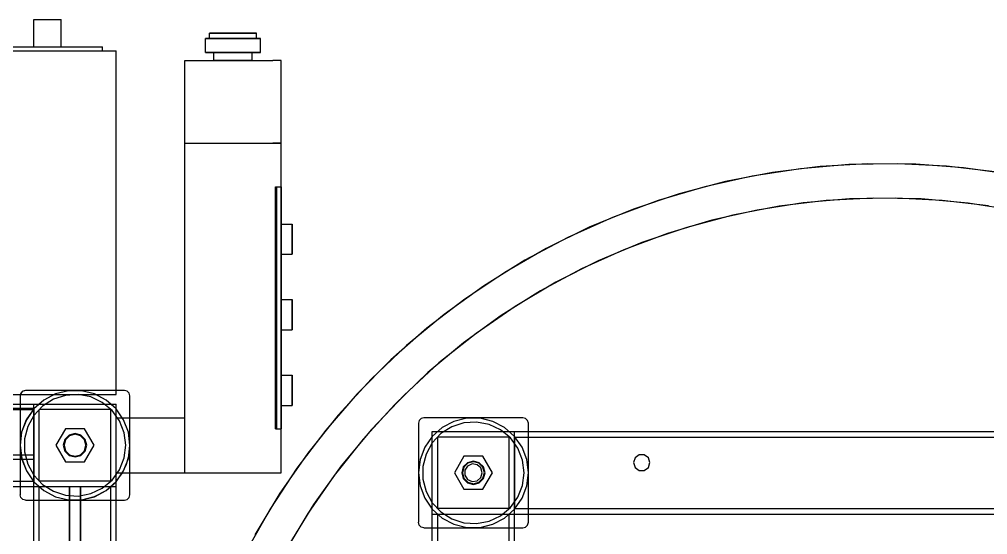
# Model space of a CAD drawing. Header units: millimetres. Extents: x -201 to 3037, y -406 to 3230.
# Drawn here: x 530 to 1234, y 2855 to 3230 of the extents above; entities that cross this region are included whole.
import ezdxf

# ---------------------------------------------------------------- set-up
doc = ezdxf.new("R2010")
doc.units = ezdxf.units.MM
doc.layers.add('HIDDEN', color=8, linetype='Continuous')
doc.layers.add('VISIBLE', color=7, linetype='Continuous')

msp = doc.modelspace()

# ---------------------------------------------------------------- linework, layer by layer
at = {"layer": 'HIDDEN'}
for points in [[(540, 3210), (540, 3230)], [(540, 3230), (560, 3230)], [(560, 3210), (560, 3230)], [(705, 3216), (704.5, 3216), (703.02, 3216), (700.64, 3216), (697.47, 3216), (693.68, 3216), (689.45, 3216), (685, 3216), (680.55, 3216), (676.32, 3216), (672.53, 3216), (669.36, 3216), (666.98, 3216), (665.5, 3216), (665, 3216)], [(702, 3220), (701.57, 3220), (700.32, 3220), (698.29, 3220), (695.6, 3220), (692.38, 3220), (688.78, 3220), (685, 3220), (681.22, 3220), (677.62, 3220), (674.4, 3220), (671.71, 3220), (669.68, 3220), (668.43, 3220), (668, 3220)], [(702, 3216), (701.57, 3216), (700.32, 3216), (698.29, 3216), (695.6, 3216), (692.38, 3216), (688.78, 3216), (685, 3216), (681.22, 3216), (677.62, 3216), (674.4, 3216), (671.71, 3216), (669.68, 3216), (668.43, 3216), (668, 3216)], [(668, 3216), (668.43, 3216), (669.68, 3216), (671.71, 3216), (674.4, 3216), (677.62, 3216), (681.22, 3216), (685, 3216), (688.78, 3216), (692.38, 3216), (695.6, 3216), (698.29, 3216), (700.32, 3216), (701.57, 3216), (702, 3216)], [(0, 3207), (600, 3207)], [(10, 3210), (590, 3210)], [(10, 3207), (590, 3207)], [(10, 3207), (590, 3207)], [(540, 3210), (560, 3210)], [(540, 3210), (560, 3210)], [(590, 3207), (590, 3210)], [(600, 2957), (600, 3207)], [(650, 3140), (650, 3200)], [(650, 3200), (650.04, 3200), (650.15, 3200), (650.34, 3200), (650.59, 3200), (650.92, 3200), (651.31, 3200), (651.76, 3200), (652.26, 3200), (652.81, 3200), (653.4, 3200), (654.02, 3200), (654.66, 3200), (655.33, 3200), (656, 3200)], [(656, 3200), (714, 3200)], [(705, 3206), (704.5, 3206), (703.02, 3206), (700.64, 3206), (697.47, 3206), (693.68, 3206), (689.45, 3206), (685, 3206), (680.55, 3206), (676.32, 3206), (672.53, 3206), (669.36, 3206), (666.98, 3206), (665.5, 3206), (665, 3206)], [(699, 3206), (698.65, 3206), (697.61, 3206), (695.95, 3206), (693.73, 3206), (691.07, 3206), (688.12, 3206), (685, 3206), (681.88, 3206), (678.93, 3206), (676.27, 3206), (674.05, 3206), (672.39, 3206), (671.35, 3206), (671, 3206)], [(671, 3206), (671.35, 3206), (672.39, 3206), (674.05, 3206), (676.27, 3206), (678.93, 3206), (681.88, 3206), (685, 3206), (688.12, 3206), (691.07, 3206), (693.73, 3206), (695.95, 3206), (697.61, 3206), (698.65, 3206), (699, 3206)], [(699, 3200), (698.65, 3200), (697.61, 3200), (695.95, 3200), (693.73, 3200), (691.07, 3200), (688.12, 3200), (685, 3200), (681.88, 3200), (678.93, 3200), (676.27, 3200), (674.05, 3200), (672.39, 3200), (671.35, 3200), (671, 3200)], [(671, 3200), (671.35, 3200), (672.39, 3200), (674.05, 3200), (676.27, 3200), (678.93, 3200), (681.88, 3200), (685, 3200), (688.12, 3200), (691.07, 3200), (693.73, 3200), (695.95, 3200), (697.61, 3200), (698.65, 3200), (699, 3200)], [(720, 3200), (719.96, 3200), (719.85, 3200), (719.66, 3200), (719.41, 3200), (719.08, 3200), (718.69, 3200), (718.24, 3200), (717.74, 3200), (717.19, 3200), (716.6, 3200), (715.98, 3200), (715.34, 3200), (714.67, 3200), (714, 3200)], [(720, 3140), (720, 3200)], [(650, 2900), (650, 3140)], [(650, 3140), (720, 3140)], [(650, 3140), (650.04, 3140), (650.15, 3140), (650.34, 3140), (650.59, 3140), (650.92, 3140), (651.31, 3140), (651.76, 3140), (652.26, 3140), (652.81, 3140), (653.4, 3140), (654.02, 3140), (654.66, 3140), (655.33, 3140), (656, 3140)], [(650, 3140), (650.04, 3140), (650.15, 3140), (650.34, 3140), (650.59, 3140), (650.92, 3140), (651.31, 3140), (651.76, 3140), (652.26, 3140), (652.81, 3140), (653.4, 3140), (654.02, 3140), (654.66, 3140), (655.33, 3140), (656, 3140)], [(656, 3140), (714, 3140)], [(656, 3140), (714, 3140)], [(720, 3140), (719.96, 3140), (719.85, 3140), (719.66, 3140), (719.41, 3140), (719.08, 3140), (718.69, 3140), (718.24, 3140), (717.74, 3140), (717.19, 3140), (716.6, 3140), (715.98, 3140), (715.34, 3140), (714.67, 3140), (714, 3140)], [(720, 3140), (719.96, 3140), (719.85, 3140), (719.66, 3140), (719.41, 3140), (719.08, 3140), (718.69, 3140), (718.24, 3140), (717.74, 3140), (717.19, 3140), (716.6, 3140), (715.98, 3140), (715.34, 3140), (714.67, 3140), (714, 3140)], [(720, 2900), (720, 3140)], [(1239.5, 3118.95), (1204.28, 3123.13), (1168.87, 3124.93), (1133.41, 3124.33), (1098.07, 3121.33), (1063.02, 3115.96), (1028.41, 3108.24), (994.4, 3098.2), (961.14, 3085.88), (928.79, 3071.35), (897.5, 3054.66), (867.4, 3035.9), (838.64, 3015.16), (811.35, 2992.52), (785.65, 2968.08), (761.65, 2941.97), (739.47, 2914.3), (719.22, 2885.19), (700.97, 2854.78)], [(716, 3108), (720, 3108)], [(716, 2932), (716, 3108)], [(716, 3108), (720, 3108)], [(716, 2932), (716, 3108)], [(716, 2932), (716, 3108)], [(716, 2932), (716, 3108)], [(716, 3108), (717, 3108)], [(716, 3108), (717, 3108)], [(717, 2932), (717, 3108)], [(717, 2932), (717, 3108)], [(720, 3108), (720, 2932)], [(720, 3108), (720, 2932)], [(1254.37, 3091.01), (1220.27, 3096.35), (1185.88, 3099.33), (1151.37, 3099.93), (1116.9, 3098.14), (1082.64, 3093.98), (1048.74, 3087.46), (1015.37, 3078.63), (982.7, 3067.51), (950.87, 3054.16), (920.03, 3038.65), (890.34, 3021.05), (861.93, 3001.44), (834.95, 2979.92), (809.51, 2956.59), (785.74, 2931.56), (763.76, 2904.95), (743.67, 2876.89), (725.56, 2847.5)], [(720, 3059), (720, 3059.28), (720, 3060.09), (720, 3061.4), (720, 3063.14), (720, 3065.23), (720, 3067.55), (720, 3070), (720, 3072.45), (720, 3074.77), (720, 3076.86), (720, 3078.6), (720, 3079.91), (720, 3080.72), (720, 3081)], [(720, 3081), (720, 3080.93), (720, 3080.72), (720, 3080.38), (720, 3079.91), (720, 3079.31), (720, 3078.6), (720, 3077.78), (720, 3076.86), (720, 3075.85), (720, 3074.77), (720, 3073.63), (720, 3072.45), (720, 3071.23), (720, 3070)], [(728, 3059), (728, 3059.28), (728, 3060.09), (728, 3061.4), (728, 3063.14), (728, 3065.23), (728, 3067.55), (728, 3070), (728, 3072.45), (728, 3074.77), (728, 3076.86), (728, 3078.6), (728, 3079.91), (728, 3080.72), (728, 3081)], [(720, 3070), (720, 3068.77), (720, 3067.55), (720, 3066.37), (720, 3065.23), (720, 3064.15), (720, 3063.14), (720, 3062.22), (720, 3061.4), (720, 3060.69), (720, 3060.09), (720, 3059.62), (720, 3059.28), (720, 3059.07), (720, 3059)], [(720, 3004), (720, 3004.28), (720, 3005.09), (720, 3006.4), (720, 3008.14), (720, 3010.23), (720, 3012.55), (720, 3015), (720, 3017.45), (720, 3019.77), (720, 3021.86), (720, 3023.6), (720, 3024.91), (720, 3025.72), (720, 3026)], [(720, 3026), (720, 3025.93), (720, 3025.72), (720, 3025.38), (720, 3024.91), (720, 3024.31), (720, 3023.6), (720, 3022.78), (720, 3021.86), (720, 3020.85), (720, 3019.77), (720, 3018.63), (720, 3017.45), (720, 3016.23), (720, 3015)], [(728, 3004), (728, 3004.28), (728, 3005.09), (728, 3006.4), (728, 3008.14), (728, 3010.23), (728, 3012.55), (728, 3015), (728, 3017.45), (728, 3019.77), (728, 3021.86), (728, 3023.6), (728, 3024.91), (728, 3025.72), (728, 3026)], [(720, 3015), (720, 3013.77), (720, 3012.55), (720, 3011.37), (720, 3010.23), (720, 3009.15), (720, 3008.14), (720, 3007.22), (720, 3006.4), (720, 3005.69), (720, 3005.09), (720, 3004.62), (720, 3004.28), (720, 3004.07), (720, 3004)], [(720, 2949), (720, 2949.28), (720, 2950.09), (720, 2951.4), (720, 2953.14), (720, 2955.23), (720, 2957.55), (720, 2960), (720, 2962.45), (720, 2964.77), (720, 2966.86), (720, 2968.6), (720, 2969.91), (720, 2970.72), (720, 2971)], [(720, 2971), (720, 2970.93), (720, 2970.72), (720, 2970.38), (720, 2969.91), (720, 2969.31), (720, 2968.6), (720, 2967.78), (720, 2966.86), (720, 2965.85), (720, 2964.77), (720, 2963.63), (720, 2962.45), (720, 2961.23), (720, 2960)], [(728, 2949), (728, 2949.28), (728, 2950.09), (728, 2951.4), (728, 2953.14), (728, 2955.23), (728, 2957.55), (728, 2960), (728, 2962.45), (728, 2964.77), (728, 2966.86), (728, 2968.6), (728, 2969.91), (728, 2970.72), (728, 2971)], [(0, 2957), (600, 2957)], [(534, 2960), (532, 2959.46), (530.54, 2958), (530, 2956)], [(610, 2920), (608.84, 2929.58), (605.41, 2938.6), (599.93, 2946.53), (592.71, 2952.93), (584.17, 2957.41), (574.8, 2959.71), (565.15, 2959.71), (555.79, 2957.39), (547.25, 2952.9), (540.03, 2946.5), (534.56, 2938.55), (531.15, 2929.53), (530, 2919.95), (531.18, 2910.37), (534.61, 2901.36), (540.1, 2893.43), (547.33, 2887.04), (555.88, 2882.57), (565.25, 2880.28), (574.9, 2880.3), (584.26, 2882.63), (592.79, 2887.13), (600, 2893.54)], [(610, 2920), (608.84, 2929.57), (605.42, 2938.59), (599.94, 2946.52), (592.72, 2952.92), (584.18, 2957.4), (574.82, 2959.71), (565.18, 2959.71), (555.82, 2957.4), (547.28, 2952.92), (540.06, 2946.52), (534.58, 2938.59), (531.16, 2929.57), (530, 2920), (531.16, 2910.43), (534.58, 2901.41), (540.06, 2893.48), (547.28, 2887.08), (555.82, 2882.6), (565.18, 2880.29), (574.82, 2880.29), (584.18, 2882.6), (592.72, 2887.08), (599.94, 2893.48), (605.42, 2901.41), (608.84, 2910.43), (610, 2920)], [(530, 2956), (530, 2884)], [(534, 2960), (531.55, 2959.16), (530.13, 2957)], [(607, 2920), (605.84, 2929.2), (602.42, 2937.82), (596.97, 2945.33), (589.83, 2951.24), (581.43, 2955.19), (572.32, 2956.93), (563.07, 2956.34), (554.25, 2953.48), (546.42, 2948.51), (540.07, 2941.75), (535.6, 2933.62), (533.29, 2924.64), (533.29, 2915.36), (535.6, 2906.38), (540.07, 2898.25), (546.42, 2891.49), (554.25, 2886.52), (563.07, 2883.66), (572.32, 2883.07), (581.43, 2884.81), (589.83, 2888.76), (596.97, 2894.67), (602.42, 2902.18), (605.84, 2910.8), (607, 2920)], [(607, 2920), (605.84, 2929.2), (602.42, 2937.82), (596.97, 2945.33), (589.83, 2951.24), (581.43, 2955.19), (572.32, 2956.93), (563.07, 2956.34), (554.25, 2953.48), (546.42, 2948.51), (540.07, 2941.75), (535.6, 2933.62), (533.29, 2924.64), (533.29, 2915.36), (535.6, 2906.38), (540.07, 2898.25), (546.42, 2891.49), (554.25, 2886.52), (563.07, 2883.66), (572.32, 2883.07), (581.43, 2884.81), (589.83, 2888.76), (596.97, 2894.67), (602.42, 2902.18), (605.84, 2910.8), (607, 2920)], [(606, 2960), (534, 2960)], [(600, 2960), (534, 2960)], [(610, 2956), (609.46, 2958), (608, 2959.46), (606, 2960)], [(610, 2884), (610, 2956)], [(720, 2960), (720, 2958.77), (720, 2957.55), (720, 2956.37), (720, 2955.23), (720, 2954.15), (720, 2953.14), (720, 2952.22), (720, 2951.4), (720, 2950.69), (720, 2950.09), (720, 2949.62), (720, 2949.28), (720, 2949.07), (720, 2949)], [(60, 2950), (540, 2950)], [(60, 2950), (540, 2950)], [(60, 2950), (540, 2950)], [(60, 2950), (540, 2950)], [(70, 2950), (540, 2950)], [(70, 2950), (540, 2950)], [(70, 2950), (540, 2950)], [(70, 2947), (540, 2947)], [(70, 2947), (540, 2947)], [(530, 2950), (530, 2884)], [(540, 2890), (540, 2950)], [(540, 2890), (540, 2950)], [(540, 2950), (600, 2950)], [(540, 2950), (600, 2950)], [(540, 2890), (540, 2950)], [(540, 2890), (540, 2950)], [(540, 2890), (540, 2950)], [(540, 2890), (540, 2950)], [(540, 2720), (540, 2950)], [(540, 2000), (540, 2950)], [(540, 2890), (540, 2950)], [(540, 2950), (600, 2950)], [(540, 2910), (540, 2950)], [(540, 2947), (540, 2913)], [(540, 2947), (540, 2913)], [(600, 2890), (600, 2950)], [(600, 2890), (600, 2950)], [(600, 2890), (600, 2950)], [(60, 2946), (540, 2946)], [(60, 2946), (540, 2946)], [(60, 2946), (540, 2946)], [(60, 2946), (540, 2946)], [(540, 2946), (540, 2894)], [(540, 2946), (540, 2894)], [(540, 2946), (540, 2894)], [(540, 2946), (540, 2894)], [(596, 2946), (544, 2946)], [(544, 2894), (544, 2946)], [(596, 2946), (544, 2946)], [(544, 2894), (544, 2946)], [(596, 2894), (596, 2946)], [(596, 2894), (596, 2946)], [(600, 2900), (600, 2940)], [(600, 2900), (600, 2940)], [(600, 2940), (650, 2940)], [(610, 2900), (610, 2940)], [(650, 2900), (650, 2940)], [(650, 2900), (650, 2940)], [(824, 2940), (822, 2939.46), (820.54, 2938), (820, 2936)], [(824, 2940), (822, 2939.46), (820.54, 2938), (820, 2936)], [(900, 2900), (898.84, 2909.57), (895.42, 2918.59), (889.94, 2926.52), (882.72, 2932.92), (874.18, 2937.4), (864.82, 2939.71), (855.18, 2939.71), (845.82, 2937.4), (837.28, 2932.92), (830.06, 2926.52), (824.58, 2918.59), (821.16, 2909.57), (820, 2900), (821.16, 2890.43), (824.58, 2881.41), (830.06, 2873.48), (837.28, 2867.08), (845.82, 2862.6), (855.18, 2860.29), (864.82, 2860.29), (874.18, 2862.6), (882.72, 2867.08), (889.94, 2873.48), (895.42, 2881.41), (898.84, 2890.43), (900, 2900)], [(900, 2900), (898.84, 2909.57), (895.42, 2918.59), (889.94, 2926.52), (882.72, 2932.92), (874.18, 2937.4), (864.82, 2939.71), (855.18, 2939.71), (845.82, 2937.4), (837.28, 2932.92), (830.06, 2926.52), (824.58, 2918.59), (821.16, 2909.57), (820, 2900), (821.16, 2890.43), (824.58, 2881.41), (830.06, 2873.48), (837.28, 2867.08), (845.82, 2862.6), (855.18, 2860.29), (864.82, 2860.29), (874.18, 2862.6), (882.72, 2867.08), (889.94, 2873.48), (895.42, 2881.41), (898.84, 2890.43), (900, 2900)], [(896, 2940), (824, 2940)], [(896, 2940), (824, 2940)], [(900, 2936), (899.46, 2938), (898, 2939.46), (896, 2940)], [(900, 2936), (899.46, 2938), (898, 2939.46), (896, 2940)], [(820, 2936), (820, 2864)], [(820, 2936), (820, 2864)], [(897, 2900), (895.84, 2909.2), (892.42, 2917.82), (886.97, 2925.33), (879.83, 2931.24), (871.43, 2935.19), (862.32, 2936.93), (853.07, 2936.34), (844.25, 2933.48), (836.42, 2928.51), (830.07, 2921.75), (825.6, 2913.62), (823.29, 2904.64), (823.29, 2895.36), (825.6, 2886.38), (830.07, 2878.25), (836.42, 2871.49), (844.25, 2866.52), (853.07, 2863.66), (862.32, 2863.07), (871.43, 2864.81), (879.83, 2868.76), (886.97, 2874.67), (892.42, 2882.18), (895.84, 2890.8), (897, 2900)], [(897, 2900), (895.84, 2909.2), (892.42, 2917.82), (886.97, 2925.33), (879.83, 2931.24), (871.43, 2935.19), (862.32, 2936.93), (853.07, 2936.34), (844.25, 2933.48), (836.42, 2928.51), (830.07, 2921.75), (825.6, 2913.62), (823.29, 2904.64), (823.29, 2895.36), (825.6, 2886.38), (830.07, 2878.25), (836.42, 2871.49), (844.25, 2866.52), (853.07, 2863.66), (862.32, 2863.07), (871.43, 2864.81), (879.83, 2868.76), (886.97, 2874.67), (892.42, 2882.18), (895.84, 2890.8), (897, 2900)], [(900, 2864), (900, 2936)], [(900, 2864), (900, 2936)], [(563.07, 2932), (556.14, 2920)], [(563.07, 2932), (556.14, 2920)], [(578.5, 2920), (577.36, 2924.25), (574.25, 2927.36), (570, 2928.5), (565.75, 2927.36), (562.64, 2924.25), (561.5, 2920), (562.64, 2915.75), (565.75, 2912.64), (570, 2911.5), (574.25, 2912.64), (577.36, 2915.75), (578.5, 2920)], [(578, 2920), (576.93, 2924), (574, 2926.93), (570, 2928), (566, 2926.93), (563.07, 2924), (562, 2920), (563.07, 2916), (566, 2913.07), (570, 2912), (574, 2913.07), (576.93, 2916), (578, 2920)], [(578, 2920), (576.93, 2924), (574, 2926.93), (570, 2928), (566, 2926.93), (563.07, 2924), (562, 2920), (563.07, 2916), (566, 2913.07), (570, 2912), (574, 2913.07), (576.93, 2916), (578, 2920)], [(576.93, 2932), (563.07, 2932)], [(576.93, 2932), (563.07, 2932)], [(583.86, 2920), (576.93, 2932)], [(583.86, 2920), (576.93, 2932)], [(716, 2932), (720, 2932)], [(716, 2932), (720, 2932)], [(716, 2932), (717, 2932)], [(716, 2932), (717, 2932)], [(830, 2870), (830, 2930)], [(830, 2870), (830, 2930)], [(830, 2930), (890, 2930)], [(830, 2930), (890, 2930)], [(830, 2270), (830, 2930)], [(830, 2270), (830, 2930)], [(830, 2930), (1490, 2930)], [(830, 2930), (1490, 2930)], [(886, 2926), (834, 2926)], [(834, 2874), (834, 2926)], [(886, 2926), (834, 2926)], [(834, 2874), (834, 2926)], [(886, 2874), (886, 2926)], [(886, 2874), (886, 2926)], [(890, 2870), (890, 2930)], [(890, 2870), (890, 2930)], [(890, 2870), (890, 2930)], [(890, 2870), (890, 2930)], [(890, 2930), (1430, 2930)], [(890, 2930), (1430, 2930)], [(890, 2870), (890, 2930)], [(890, 2870), (890, 2930)], [(890, 2930), (1430, 2930)], [(890, 2930), (1430, 2930)], [(890, 2926), (890, 2874)], [(890, 2926), (890, 2874)], [(890, 2926), (1430, 2926)], [(890, 2926), (1430, 2926)], [(890, 2926), (890, 2874)], [(890, 2926), (890, 2874)], [(890, 2926), (1430, 2926)], [(890, 2926), (1430, 2926)], [(556.14, 2920), (563.07, 2908)], [(556.14, 2920), (563.07, 2908)], [(576.93, 2908), (583.86, 2920)], [(576.93, 2908), (583.86, 2920)], [(604.64, 2900), (607.59, 2906.32), (609.39, 2913.05), (610, 2920)], [(70, 2913), (540, 2913)], [(70, 2913), (540, 2913)], [(853.07, 2912), (846.14, 2900)], [(853.07, 2912), (846.14, 2900)], [(866.93, 2912), (853.07, 2912)], [(866.93, 2912), (853.07, 2912)], [(873.86, 2900), (866.93, 2912)], [(873.86, 2900), (866.93, 2912)], [(988.5, 2907.44), (987.35, 2910.97), (984.35, 2913.15), (980.65, 2913.15), (977.65, 2910.97), (976.5, 2907.44), (977.65, 2903.91), (980.65, 2901.73), (984.35, 2901.73), (987.35, 2903.91), (988.5, 2907.44)], [(988.5, 2907.44), (987.35, 2910.97), (984.35, 2913.15), (980.65, 2913.15), (977.65, 2910.97), (976.5, 2907.44), (977.65, 2903.91), (980.65, 2901.73), (984.35, 2901.73), (987.35, 2903.91), (988.5, 2907.44)], [(70, 2910), (540, 2910)], [(563.07, 2908), (576.93, 2908)], [(563.07, 2908), (576.93, 2908)], [(868.5, 2900), (867.36, 2904.25), (864.25, 2907.36), (860, 2908.5), (855.75, 2907.36), (852.64, 2904.25), (851.5, 2900), (852.64, 2895.75), (855.75, 2892.64), (860, 2891.5), (864.25, 2892.64), (867.36, 2895.75), (868.5, 2900)], [(868.5, 2900), (867.36, 2904.25), (864.25, 2907.36), (860, 2908.5), (855.75, 2907.36), (852.64, 2904.25), (851.5, 2900), (852.64, 2895.75), (855.75, 2892.64), (860, 2891.5), (864.25, 2892.64), (867.36, 2895.75), (868.5, 2900)], [(868, 2900), (866.93, 2904), (864, 2906.93), (860, 2908), (856, 2906.93), (853.07, 2904), (852, 2900), (853.07, 2896), (856, 2893.07), (860, 2892), (864, 2893.07), (866.93, 2896), (868, 2900)], [(868, 2900), (866.93, 2904), (864, 2906.93), (860, 2908), (856, 2906.93), (853.07, 2904), (852, 2900), (853.07, 2896), (856, 2893.07), (860, 2892), (864, 2893.07), (866.93, 2896), (868, 2900)], [(868, 2900), (866.93, 2904), (864, 2906.93), (860, 2908), (856, 2906.93), (853.07, 2904), (852, 2900), (853.07, 2896), (856, 2893.07), (860, 2892), (864, 2893.07), (866.93, 2896), (868, 2900)], [(868, 2900), (866.93, 2904), (864, 2906.93), (860, 2908), (856, 2906.93), (853.07, 2904), (852, 2900), (853.07, 2896), (856, 2893.07), (860, 2892), (864, 2893.07), (866.93, 2896), (868, 2900)], [(866.5, 2900), (865.47, 2903.51), (862.7, 2905.91), (859.07, 2906.43), (855.74, 2904.91), (853.76, 2901.83), (853.76, 2898.17), (855.74, 2895.09), (859.07, 2893.57), (862.7, 2894.09), (865.47, 2896.49), (866.5, 2900)], [(866.5, 2900), (865.47, 2903.51), (862.7, 2905.91), (859.07, 2906.43), (855.74, 2904.91), (853.76, 2901.83), (853.76, 2898.17), (855.74, 2895.09), (859.07, 2893.57), (862.7, 2894.09), (865.47, 2896.49), (866.5, 2900)], [(600, 2900), (650, 2900)], [(650, 2900), (720, 2900)], [(846.14, 2900), (853.07, 2888)], [(846.14, 2900), (853.07, 2888)], [(866.93, 2888), (873.86, 2900)], [(866.93, 2888), (873.86, 2900)], [(60, 2894), (540, 2894)], [(60, 2894), (540, 2894)], [(60, 2894), (540, 2894)], [(60, 2894), (540, 2894)], [(60, 2890), (540, 2890)], [(60, 2890), (540, 2890)], [(60, 2890), (540, 2890)], [(60, 2890), (540, 2890)], [(540, 2890), (600, 2890)], [(540, 2890), (600, 2890)], [(540, 2780), (540, 2890)], [(540, 2780), (540, 2890)], [(540, 2890), (600, 2890)], [(540, 2890), (600, 2890)], [(540, 2780), (540, 2890)], [(540, 2780), (540, 2890)], [(540, 2890), (600, 2890)], [(540, 2890), (600, 2890)], [(540, 2890), (600, 2890)], [(540, 2780), (540, 2890)], [(540, 2890), (600, 2890)], [(596, 2894), (544, 2894)], [(596, 2894), (544, 2894)], [(544, 2890), (596, 2890)], [(544, 2890), (596, 2890)], [(544, 2780), (544, 2890)], [(544, 2780), (544, 2890)], [(544, 2890), (596, 2890)], [(544, 2890), (596, 2890)], [(544, 2780), (544, 2890)], [(544, 2780), (544, 2890)], [(544, 2890), (596, 2890)], [(544, 2890), (596, 2890)], [(544, 2780), (544, 2890)], [(544, 2780), (544, 2890)], [(566, 2890), (574, 2890)], [(566, 2890), (566, 2790)], [(566, 2890), (574, 2890)], [(566, 2790), (566, 2890)], [(574, 2890), (574, 2790)], [(574, 2790), (574, 2890)], [(596, 2780), (596, 2890)], [(596, 2780), (596, 2890)], [(596, 2780), (596, 2890)], [(596, 2780), (596, 2890)], [(596, 2780), (596, 2890)], [(596, 2780), (596, 2890)], [(600, 2780), (600, 2890)], [(600, 2780), (600, 2890)], [(600, 2780), (600, 2890)], [(600, 2780), (600, 2890)], [(600, 2780), (600, 2890)], [(534, 2880), (532, 2880.54), (530.54, 2882), (530, 2884)], [(534, 2880), (532, 2880.54), (530.54, 2882), (530, 2884)], [(606, 2880), (608, 2880.54), (609.46, 2882), (610, 2884)], [(853.07, 2888), (866.93, 2888)], [(853.07, 2888), (866.93, 2888)], [(534, 2880), (606, 2880)], [(534, 2880), (600, 2880)], [(830, 2870), (890, 2870)], [(830, 2870), (890, 2870)], [(830, 2330), (830, 2870)], [(830, 2330), (830, 2870)], [(830, 2870), (890, 2870)], [(830, 2870), (890, 2870)], [(830, 2330), (830, 2870)], [(830, 2330), (830, 2870)], [(830, 2870), (890, 2870)], [(830, 2870), (890, 2870)], [(886, 2874), (834, 2874)], [(886, 2874), (834, 2874)], [(834, 2870), (886, 2870)], [(834, 2870), (886, 2870)], [(834, 2330), (834, 2870)], [(834, 2330), (834, 2870)], [(834, 2870), (886, 2870)], [(834, 2870), (886, 2870)], [(834, 2330), (834, 2870)], [(834, 2330), (834, 2870)], [(886, 2330), (886, 2870)], [(886, 2330), (886, 2870)], [(886, 2330), (886, 2870)], [(886, 2330), (886, 2870)], [(890, 2874), (1430, 2874)], [(890, 2874), (1430, 2874)], [(890, 2874), (1430, 2874)], [(890, 2874), (1430, 2874)], [(890, 2870), (1430, 2870)], [(890, 2870), (1430, 2870)], [(890, 2330), (890, 2870)], [(890, 2330), (890, 2870)], [(890, 2870), (1430, 2870)], [(890, 2870), (1430, 2870)], [(890, 2330), (890, 2870)], [(890, 2330), (890, 2870)], [(824, 2860), (822, 2860.54), (820.54, 2862), (820, 2864)], [(824, 2860), (822, 2860.54), (820.54, 2862), (820, 2864)], [(896, 2860), (898, 2860.54), (899.46, 2862), (900, 2864)], [(896, 2860), (898, 2860.54), (899.46, 2862), (900, 2864)], [(824, 2860), (896, 2860)], [(824, 2860), (896, 2860)]]:
    msp.add_lwpolyline(points, dxfattribs=at)
at = {"layer": 'VISIBLE'}
for points in [[(540, 3210), (540, 3230)], [(540, 3230), (560, 3230)], [(560, 3210), (560, 3230)], [(665, 3216), (665.5, 3216), (666.98, 3216), (669.36, 3216), (672.53, 3216), (676.32, 3216), (680.55, 3216), (685, 3216), (689.45, 3216), (693.68, 3216), (697.47, 3216), (700.64, 3216), (703.02, 3216), (704.5, 3216), (705, 3216)], [(665, 3206), (665, 3216)], [(668, 3220), (668.43, 3220), (669.68, 3220), (671.71, 3220), (674.4, 3220), (677.62, 3220), (681.22, 3220), (685, 3220), (688.78, 3220), (692.38, 3220), (695.6, 3220), (698.29, 3220), (700.32, 3220), (701.57, 3220), (702, 3220)], [(668, 3216), (668, 3220)], [(702, 3216), (702, 3220)], [(705, 3206), (705, 3216)], [(0, 3207), (600, 3207)], [(10, 3210), (590, 3210)], [(590, 3207), (590, 3210)], [(600, 2957), (600, 3207)], [(650, 3140), (650, 3200)], [(650, 3200), (650.04, 3200), (650.15, 3200), (650.34, 3200), (650.59, 3200), (650.92, 3200), (651.31, 3200), (651.76, 3200), (652.26, 3200), (652.81, 3200), (653.4, 3200), (654.02, 3200), (654.66, 3200), (655.33, 3200), (656, 3200)], [(656, 3200), (714, 3200)], [(665, 3206), (665.5, 3206), (666.98, 3206), (669.36, 3206), (672.53, 3206), (676.32, 3206), (680.55, 3206), (685, 3206), (689.45, 3206), (693.68, 3206), (697.47, 3206), (700.64, 3206), (703.02, 3206), (704.5, 3206), (705, 3206)], [(671, 3200), (671, 3206)], [(699, 3200), (699, 3206)], [(720, 3200), (719.96, 3200), (719.85, 3200), (719.66, 3200), (719.41, 3200), (719.08, 3200), (718.69, 3200), (718.24, 3200), (717.74, 3200), (717.19, 3200), (716.6, 3200), (715.98, 3200), (715.34, 3200), (714.67, 3200), (714, 3200)], [(720, 3140), (720, 3200)], [(650, 2900), (650, 3140)], [(650, 3140), (720, 3140)], [(720, 2900), (720, 3140)], [(1251.4, 3116.98), (1216.86, 3121.91), (1182.07, 3124.54), (1147.18, 3124.84), (1112.35, 3122.83), (1077.73, 3118.51), (1043.47, 3111.9), (1009.73, 3103.03), (976.65, 3091.94), (944.38, 3078.68), (913.06, 3063.3), (882.84, 3045.88), (853.83, 3026.48), (826.18, 3005.2), (800.01, 2982.14), (775.42, 2957.38), (752.53, 2931.05), (731.44, 2903.26), (712.25, 2874.12), (695.03, 2843.78), (679.87, 2812.36), (666.82, 2780)], [(1234.87, 3094.36), (1201.29, 3098.29), (1167.51, 3099.94), (1133.71, 3099.31), (1100.02, 3096.39), (1066.6, 3091.2), (1033.62, 3083.76), (1001.21, 3074.11), (969.52, 3062.3), (938.71, 3048.37), (908.91, 3032.38), (880.26, 3014.42), (852.89, 2994.57), (826.93, 2972.91), (802.48, 2949.54), (779.67, 2924.58), (758.6, 2898.13), (739.37, 2870.32), (722.06, 2841.27), (706.76, 2811.12), (693.52, 2780)], [(720, 3081), (728, 3081)], [(728, 3081), (728, 3080.93), (728, 3080.72), (728, 3080.38), (728, 3079.91), (728, 3079.31), (728, 3078.6), (728, 3077.78), (728, 3076.86), (728, 3075.85), (728, 3074.77), (728, 3073.63), (728, 3072.45), (728, 3071.23), (728, 3070)], [(728, 3070), (728, 3068.77), (728, 3067.55), (728, 3066.37), (728, 3065.23), (728, 3064.15), (728, 3063.14), (728, 3062.22), (728, 3061.4), (728, 3060.69), (728, 3060.09), (728, 3059.62), (728, 3059.28), (728, 3059.07), (728, 3059)], [(720, 3059), (728, 3059)], [(720, 3026), (728, 3026)], [(728, 3026), (728, 3025.93), (728, 3025.72), (728, 3025.38), (728, 3024.91), (728, 3024.31), (728, 3023.6), (728, 3022.78), (728, 3021.86), (728, 3020.85), (728, 3019.77), (728, 3018.63), (728, 3017.45), (728, 3016.23), (728, 3015)], [(728, 3015), (728, 3013.77), (728, 3012.55), (728, 3011.37), (728, 3010.23), (728, 3009.15), (728, 3008.14), (728, 3007.22), (728, 3006.4), (728, 3005.69), (728, 3005.09), (728, 3004.62), (728, 3004.28), (728, 3004.07), (728, 3004)], [(720, 3004), (728, 3004)], [(720, 2971), (728, 2971)], [(728, 2971), (728, 2970.93), (728, 2970.72), (728, 2970.38), (728, 2969.91), (728, 2969.31), (728, 2968.6), (728, 2967.78), (728, 2966.86), (728, 2965.85), (728, 2964.77), (728, 2963.63), (728, 2962.45), (728, 2961.23), (728, 2960)], [(0, 2957), (600, 2957)], [(530.13, 2957), (530, 2956)], [(530, 2956), (530, 2950)], [(606, 2960), (600, 2960)], [(610, 2956), (609.46, 2958), (608, 2959.46), (606, 2960)], [(610, 2940), (610, 2956)], [(728, 2960), (728, 2958.77), (728, 2957.55), (728, 2956.37), (728, 2955.23), (728, 2954.15), (728, 2953.14), (728, 2952.22), (728, 2951.4), (728, 2950.69), (728, 2950.09), (728, 2949.62), (728, 2949.28), (728, 2949.07), (728, 2949)], [(70, 2950), (540, 2950)], [(540, 2890), (540, 2950)], [(540, 2950), (600, 2950)], [(540, 2910), (540, 2950)], [(600, 2940), (600, 2950)], [(720, 2949), (728, 2949)], [(596, 2946), (544, 2946)], [(544, 2894), (544, 2946)], [(596, 2946), (544, 2946)], [(544, 2894), (544, 2946)], [(596, 2894), (596, 2946)], [(596, 2894), (596, 2946)], [(600, 2900), (600, 2940)], [(600, 2940), (650, 2940)], [(578.5, 2920), (577.36, 2924.25), (574.25, 2927.36), (570, 2928.5), (565.75, 2927.36), (562.64, 2924.25), (561.5, 2920), (562.64, 2915.75), (565.75, 2912.64), (570, 2911.5), (574.25, 2912.64), (577.36, 2915.75), (578.5, 2920)], [(578, 2920), (576.93, 2924), (574, 2926.93), (570, 2928), (566, 2926.93), (563.07, 2924), (562, 2920), (563.07, 2916), (566, 2913.07), (570, 2912), (574, 2913.07), (576.93, 2916), (578, 2920)], [(578, 2920), (576.93, 2924), (574, 2926.93), (570, 2928), (566, 2926.93), (563.07, 2924), (562, 2920), (563.07, 2916), (566, 2913.07), (570, 2912), (574, 2913.07), (576.93, 2916), (578, 2920)], [(70, 2910), (540, 2910)], [(600, 2893.54), (604.64, 2900)], [(600, 2890), (600, 2900)], [(600, 2900), (650, 2900)], [(610, 2884), (610, 2900)], [(650, 2900), (720, 2900)], [(540, 2890), (600, 2890)], [(540, 2780), (540, 2890)], [(540, 2890), (600, 2890)], [(596, 2894), (544, 2894)], [(596, 2894), (544, 2894)], [(600, 2780), (600, 2890)], [(606, 2880), (608, 2880.54), (609.46, 2882), (610, 2884)], [(600, 2880), (606, 2880)]]:
    msp.add_lwpolyline(points, dxfattribs=at)

doc.saveas('drawing.dxf')
